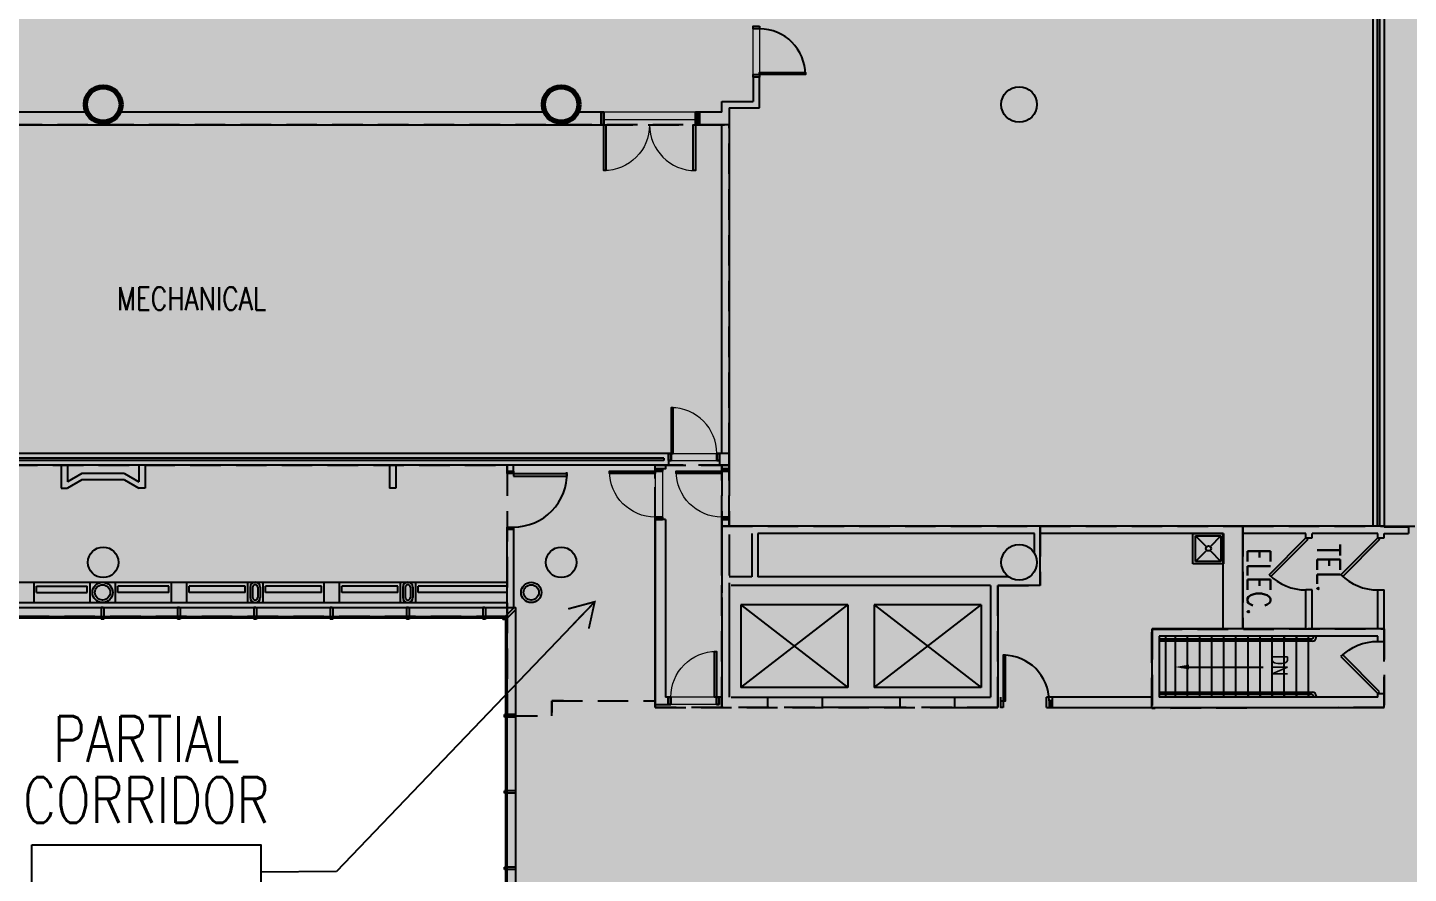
# Model space of a CAD drawing. Header units: inches. Extents: x 0 to 3025, y -21 to 2608.
# Drawn here: x 1076 to 2162, y 1240 to 1905 of the extents above; entities that cross this region are included whole.
import ezdxf
from ezdxf.enums import TextEntityAlignment as Align

# ---------------------------------------------------------------- set-up
doc = ezdxf.new("R2010")
doc.units = ezdxf.units.IN
doc.header["$LTSCALE"] = 96
doc.header["$MEASUREMENT"] = 0
doc.linetypes.add('HIDDEN', pattern=[0.375, 0.25, -0.125])
doc.layers.get('0').update_dxf_attribs({"linetype": 'CONTINUOUS'})
for name, color, linetype in [('1 BOMA GROSS', 3, 'HIDDEN'), ('2 VERTICAL PENETRATION', 6, 'HIDDEN'), ('2 VERTICAL PENETRATION area', 253, 'HIDDEN'), ('3 SUITE TENANT', 4, 'HIDDEN'), ('3 SUITE TENANT area', 151, 'HIDDEN'), ('3 SUITE TENANT DARK area', 150, 'HIDDEN'), ('4 COMMON', 2, 'HIDDEN'), ('4 COMMON area', 51, 'HIDDEN'), ('5 MECH', 30, 'HIDDEN'), ('5 MECHANICAL', 1, 'HIDDEN'), ('A-Anno-Note', 92, 'CONTINUOUS'), ('A-AREA-IDEN', 81, 'CONTINUOUS'), ('A-Area-Spce-Iden', 110, 'CONTINUOUS'), ('A-Area-Spce-Sqft', 81, 'CONTINUOUS'), ('A-door', 111, 'CONTINUOUS'), ('A-flor-evtr', 141, 'CONTINUOUS'), ('A-flor-pfix', 254, 'CONTINUOUS'), ('A-flor-strs', 71, 'CONTINUOUS'), ('A-glaz', 111, 'CONTINUOUS'), ('A-GLAZ-SILL', 44, 'CONTINUOUS'), ('A-wall', 130, 'CONTINUOUS'), ('A-WALL-EXST', 11, 'CONTINUOUS'), ('S-Cols', 122, 'CONTINUOUS')]:
    doc.layers.add(name, color=color, linetype=linetype)
for name, color, linetype, lineweight in [('A-COLS-EXST', 96, 'CONTINUOUS', 70), ('A-WALL-FULL', 6, 'CONTINUOUS', 70), ('A-WALL-HEAD', 1, 'CONTINUOUS', 0), ('A-WALL-HEAD-EXST', 96, 'CONTINUOUS', 0), ('a-xp-09 - A-WALL-EXST', 96, 'CONTINUOUS', 30)]:
    doc.layers.add(name, color=color, linetype=linetype, lineweight=lineweight)
doc.styles.add('ARCHITEC', font='ASG')
doc.styles.get("Standard").update_dxf_attribs({"font": 'romans.shx', "width": 0.8})
doc.dimstyles.new('Arch96', dxfattribs={"dimscale": 96, "dimtxt": 0.09375, "dimasz": 0.0625, "dimexe": 0.046875, "dimexo": 0.0625, "dimgap": 0.03125, "dimtad": 1, "dimtoh": 1, "dimdec": 4, "dimzin": 3, "dimdsep": 46, "dimlunit": 4, "dimtxsty": 'Standard', "dimblk": 'aro14', "dimblk1": 'ARCHTICK', "dimblk2": 'ARCHTICK', "dimsah": 1, "dimcen": 0.1875, "dimdle": 0.046875, "dimclrd": 256, "dimclre": 256, "dimclrt": 256, "dimaunit": 1, "dimadec": 3, "dimazin": 2, "dimtfac": 1, "dimtdec": 4, "dimtmove": 2, "dimatfit": 3, "dimldrblk": 'aro14', "dimfxl": 1, "dimfrac": 2, "dimlwd": -3, "dimlwe": -3, "dimarcsym": 0})

# ---------------------------------------------------------------- blocks, each defined once
blk = doc.blocks.new('ARROW')
blk.add_lwpolyline([(0, 0, 0, 2, 0), (6, 0, 2, 2, 0)], format="xyseb")
blk = doc.blocks.new('ADO101')
for p, q in [((0.466, -0.034), (-0.241, 0.672)), ((-0.207, 0.707), (0.5, 0)), ((0.5, 0), (0.466, -0.034))]:
    blk.add_line(p, q)
blk.add_arc((0.5, 0), 1, 135, 180)
at = {"style": 'ARCHITEC', "flags": 1}
blk.add_attdef('SILLHT', text='', height=0.1, dxfattribs=at).set_placement((0, 0), align=Align.MIDDLE)
blk = doc.blocks.new('*U65')
at = {"layer": 'A-door', "color": 40, "linetype": 'Continuous', "lineweight": -3}
for points in [[(2, 5), (3.75, 5), (3.75, 41), (2, 41)], [(2, 0), (0, 0), (0, 5), (2, 5)], [(38, 0), (40, 0), (40, 5), (38, 5)]]:
    blk.add_lwpolyline(points, close=True, dxfattribs=at)
at = {"layer": 'A-door', "color": 48, "linetype": 'Continuous', "lineweight": -3}
blk.add_arc((2, 5), 36, 0, 90, dxfattribs=at)
blk = doc.blocks.new('DR1_3')
at = {"layer": 'A-door', "lineweight": 30, "flags": 128}
for points in [[(2, 5.625), (0, 5.625), (0, 0), (2, 0)], [(40, 5.625), (38, 5.625), (38, 0), (40, 0)]]:
    blk.add_lwpolyline(points, close=True, dxfattribs=at)
at = {"layer": 'A-door', "flags": 128}
blk.add_lwpolyline([(2, 0), (3.75, 0), (3.75, -36), (2, -36)], close=True, dxfattribs=at)
at = {"layer": 'A-door', "lineweight": 0, "extrusion": (0, 0, -1)}
blk.add_arc((-2, 0), 36, 180, 270, dxfattribs=at)
at = {"layer": 'A-WALL-HEAD'}
for p, q in [((2, 5.625), (38, 5.625)), ((2, 0), (38, 0))]:
    blk.add_line(p, q, dxfattribs=at)
blk = doc.blocks.new('DR1_5')
at = {"layer": 'A-door', "lineweight": 30, "flags": 128}
for points in [[(2, 5.625), (0, 5.625), (0, 0), (2, 0)], [(40, 5.625), (38, 5.625), (38, 0), (40, 0)]]:
    blk.add_lwpolyline(points, close=True, dxfattribs=at)
at = {"layer": 'A-door', "flags": 128}
blk.add_lwpolyline([(2, 0), (3.75, 0), (3.75, -36), (2, -36)], close=True, dxfattribs=at)
at = {"layer": 'A-door', "lineweight": 0, "extrusion": (0, 0, -1)}
blk.add_arc((-2, 0), 36, 180, 270, dxfattribs=at)
at = {"layer": 'A-WALL-HEAD'}
for p, q in [((2, 5.625), (38, 5.625)), ((2, 0), (38, 0))]:
    blk.add_line(p, q, dxfattribs=at)
blk = doc.blocks.new('DR1_11')
at = {"layer": 'A-door', "lineweight": 30, "extrusion": (0, 0, -1), "flags": 128}
for points in [[(-2, 5.625), (0, 5.625), (0, 0), (-2, 0)], [(-40, 5.625), (-38, 5.625), (-38, 0), (-40, 0)]]:
    blk.add_lwpolyline(points, close=True, dxfattribs=at)
at = {"layer": 'A-door', "extrusion": (0, 0, -1)}
blk.add_lwpolyline([(-2, 0), (-3.75, 0), (-3.75, -36), (-2, -36)], close=True, dxfattribs=at)
at = {"layer": 'A-door', "lineweight": 0, "extrusion": (0, 0, -1)}
blk.add_arc((-2, 0), 36, 180, 270, dxfattribs=at)
at = {"layer": 'A-WALL-HEAD'}
for p, q in [((2, 5.625), (38, 5.625)), ((2, 0), (38, 0))]:
    blk.add_line(p, q, dxfattribs=at)
blk = doc.blocks.new('DR1_14')
at = {"layer": 'A-door', "lineweight": 30, "flags": 128}
for points in [[(2, 5.625), (0, 5.625), (0, 0), (2, 0)], [(40, 5.625), (38, 5.625), (38, 0), (40, 0)]]:
    blk.add_lwpolyline(points, close=True, dxfattribs=at)
at = {"layer": 'A-door', "flags": 128}
blk.add_lwpolyline([(2, 0), (3.75, 0), (3.75, -36), (2, -36)], close=True, dxfattribs=at)
at = {"layer": 'A-door', "lineweight": 0, "extrusion": (0, 0, -1)}
blk.add_arc((-2, 0), 36, 180, 270, dxfattribs=at)
at = {"layer": 'A-WALL-HEAD'}
for p, q in [((2, 5.625), (38, 5.625)), ((2, 0), (38, 0))]:
    blk.add_line(p, q, dxfattribs=at)
blk = doc.blocks.new('*U120')
at = {"layer": 'A-door', "extrusion": (0, 0, -1), "flags": 128}
blk.add_lwpolyline([(-16.3, 18), (-16.3, -18), (-18, -18), (-18, 18)], close=True, dxfattribs=at)
at = {"layer": 'A-door', "lineweight": 0}
blk.add_arc((18, 18), 36, 180, 270, dxfattribs=at)
blk = doc.blocks.new('*U121')
at = {"layer": 'A-door', "extrusion": (0, 0, -1), "flags": 128}
blk.add_lwpolyline([(18, 18), (18, -18), (16.2, -18), (16.2, 18)], close=True, dxfattribs=at)
at = {"layer": 'A-door', "lineweight": 0, "extrusion": (0, 0, -1)}
blk.add_arc((18, 18), 36, 180, 270, dxfattribs=at)
blk = doc.blocks.new('FLOR-ROOM-TAG')
at = {"layer": 'A-Area-Spce-Iden'}
blk.add_lwpolyline([(-0.2344, -0.0918), (0.2344, -0.0918), (0.2344, -0.2168), (-0.2344, -0.2168)], close=True, dxfattribs=at)
at = {"width": 0.8}
for tag, p in [('AARMLBL1', (0, 0.125)), ('AARMLBL2', (0, 0))]:
    blk.add_attdef(tag, text='', height=0.0938, dxfattribs=at).set_placement(p, align=Align.MIDDLE_CENTER)
at = {"layer": 'A-Area-Spce-Iden', "width": 0.8}
blk.add_attdef('AARMNUM', text='', height=0.0938, dxfattribs=at).set_placement((0, -0.1543), align=Align.MIDDLE_CENTER)
at = {"layer": 'A-Area-Spce-Sqft', "width": 0.8}
blk.add_attdef('AARMAREA', text='', height=0.0938, dxfattribs=at).set_placement((0, -0.3086), align=Align.MIDDLE_CENTER)
blk = doc.blocks.new('_ArchTick')
at = {"linetype": 'ByBlock', "const_width": 0.15}
blk.add_lwpolyline([(-0.5, -0.5), (0.5, 0.5)], dxfattribs=at)
blk = doc.blocks.new('aro14')
blk.add_line((0, 0), (-1.021, 0))
at = {"const_width": 0.0625}
blk.add_lwpolyline([(-0.77, 0.468), (0, 0), (-0.77, -0.468)], dxfattribs=at)

msp = doc.modelspace()

# ---------------------------------------------------------------- hatches: boundary and pattern name
at = {"layer": '2 VERTICAL PENETRATION area', "transparency": 33554495}
h = msp.add_hatch(color=256, dxfattribs=at)
h.dxf.hatch_style = 1
h.paths.add_polyline_path([(917, 2205.3), (1079.5, 2205.3), (1079.5, 2046.8), (916.4, 2046.8), (916.4, 2148.8), (917, 2148.8)])
h.paths.add_polyline_path([(1620.6, 1122.3), (1620.6, 1238.8), (2142.5, 1238.8), (2142.5, 1122), (1815.5, 1122), (1815.5, 1135.8), (1620.6, 1135.8)])
h.paths.add_polyline_path([(2142.5, 1370.8), (1959.8, 1369.9), (1959.8, 1432.3), (2142.4, 1432.5), (2142.4, 1370.8)])
h.paths.add_polyline_path([(2034.3, 696), (2141.5, 696), (2141.5, 402), (2034.3, 402)])
h.paths.add_polyline_path([(2295.1, 767.4), (2201.5, 767.4), (2201.5, 618.3), (2295.1, 618.3)])
h = msp.add_hatch(color=256, dxfattribs=at)
h.dxf.hatch_style = 1
h.paths.add_polyline_path([(1621.9, 1474.4), (1621.9, 1513.3), (1872, 1513.3), (1872, 1466.6), (1838.8, 1466.6), (1838.8, 1370.8), (1621.9, 1370.8)])
at = {"layer": '3 SUITE TENANT area', "transparency": 33554523}
h = msp.add_hatch(color=256, dxfattribs=at)
h.dxf.hatch_style = 1
h.paths.add_polyline_path([(2142.5, 2205.3), (2142.5, 1513.3), (2213.3, 1513.3), (2215.8, 1513.3), (2215.8, 2022.3), (2215.8, 2024.3), (2617, 2024.3), (2617, 2606.2), (776, 2606.2), (776, 2428.2), (843, 2428.3), (843, 2213.8), (917, 2213.8), (917, 2254.8), (983, 2254.8), (983, 2205.3)])
at = {"layer": '3 SUITE TENANT DARK area'}
h = msp.add_hatch(color=256, dxfattribs=at)
h.dxf.hatch_style = 1
h.paths.add_polyline_path([(1453, 1442.2), (373, 1442.2), (373, 2606.2), (776, 2599.2), (776, 2428.2), (843, 2428.3), (842.7, 2369.3), (843, 2213.8), (838, 2213.8), (838, 2148.8), (830, 2148.8), (830, 2142.8), (773, 2142.8), (773, 1828.8), (771.9, 1828.8), (771.9, 1561.1), (1453.1, 1561.1), (1453.1, 1442.2)])
at = {"layer": '4 COMMON area', "transparency": 33554495}
h = msp.add_hatch(color=256, dxfattribs=at)
h.dxf.hatch_style = 1
h.paths.add_polyline_path([(1453, 1364.2), (1488.3, 1364.2), (1488.3, 1375.8), (1569.5, 1375.8), (1569.5, 1561.1), (1453.1, 1561.1), (1453.1, 1364)])
h.paths.add_polyline_path([(2031.5, 1432.5), (2031.5, 1513.3), (2228.7, 1513.3), (2228.7, 1484.8), (2217.1, 1484.8), (2217.1, 1233.8), (2142.5, 1233.8), (2142.5, 1238.8), (1620.6, 1238.8), (1620.6, 1122.3), (1453, 1123.2), (1453, 1364.2), (1488.3, 1364.2), (1488.3, 1375.8), (1569.5, 1375.8), (1569.5, 1370.8), (1838.8, 1370.8), (1838.8, 1466.6), (1872, 1466.6), (1872, 1513.3), (2031.5, 1513.3), (2031.5, 1432.5), (1960, 1432.3), (1960, 1370.8), (2142.4, 1370.8), (2142.4, 1432.5)])
h.paths.add_polyline_path([(2201.5, 508.8), (2141.5, 508.8), (2141.5, 696), (2136.5, 696), (2136.5, 877.6), (2100.5, 877.6), (1815.5, 877.6), (1815.5, 1122), (2142.5, 1122), (2142.5, 1233.8), (2216.7, 1233.8), (2216.7, 767.4), (2201.5, 767.4), (2201.5, 616.3), (2201.5, 601)])
at = {"layer": '5 MECH', "ltscale": 5, "transparency": 33554495}
h = msp.add_hatch(color=256, dxfattribs=at)
h.dxf.hatch_style = 1
h.paths.add_polyline_path([(1627.5, 1828.8), (773, 1828.8), (773, 2102.8), (830, 2102.8), (916.4, 2102.8), (916.4, 2046.8), (1079.5, 2046.8), (916.4, 2046.8), (1079.5, 2046.8), (1079.5, 2205.7), (2138.9, 2205.7), (2142.5, 2205.7), (2142.5, 1513.3), (1627.5, 1513.3), (1627.5, 1570.4), (1627.5, 1610.2)])
h = msp.add_hatch(color=256, dxfattribs=at)
h.dxf.hatch_style = 1
h.paths.add_polyline_path([(1569.5, 1561.1), (1621.9, 1561.1), (1621.9, 1370.8), (1569.5, 1370.8)])
h.paths.add_polyline_path([(1621.9, 1561.1), (1627.5, 1561.1), (1627.5, 1513.3), (1621.9, 1513.3)])
h.paths.add_polyline_path([(771.9, 1828.8), (1627.5, 1828.8), (1627.5, 1561.1), (771.9, 1561.1)])

# ---------------------------------------------------------------- linework, layer by layer
for p, q in [((1453.1, 1554.6), (1453.1, 1556.6)), ((1453.1, 1556.6), (1458.1, 1556.6)), ((1458.1, 1554.6), (1453.1, 1554.6)), ((1458.1, 1556.6), (1458.1, 1554.6)), ((1453.1, 1510.6), (1453.1, 1512.6)), ((1453.1, 1512.6), (1458.1, 1512.6)), ((1458.1, 1510.6), (1453.1, 1510.6)), ((1458.1, 1512.6), (1458.1, 1510.6))]:
    msp.add_line(p, q)
at = {"layer": '1 BOMA GROSS'}
msp.add_lwpolyline([(377.5, 2606.2), (2617, 2606.2), (2617, -19.1), (1813, -19.1), (1813, -19.1), (1734.5, -19.1), (1554.5, -19.1), (1453, -19.1), (1453, 1442.3), (373, 1442.2), (373, 2551.1), (373, 2606.2), (2617, 2606.2)], close=True, dxfattribs=at)
at = {"layer": '2 VERTICAL PENETRATION'}
for points in [[(1621.9, 1474.4), (1621.9, 1513.3), (1621.9, 1513.3), (1872, 1513.3), (1872, 1466.6), (1838.8, 1466.6), (1838.8, 1370.8), (1621.9, 1370.8)], [(2142.5, 1370.8), (1959.8, 1369.9), (1959.8, 1432.3), (2142.4, 1432.5), (2142.4, 1370.8)]]:
    msp.add_lwpolyline(points, close=True, dxfattribs=at)
at = {"layer": '3 SUITE TENANT'}
msp.add_lwpolyline([(771.9, 1561.1), (1453.1, 1561.1), (1453.1, 1442.2), (1453, 1442.2), (373, 1442.2)], dxfattribs=at)
at = {"layer": '3 SUITE TENANT area'}
msp.add_lwpolyline([(2142.5, 2205.3), (2142.5, 2205.3), (2142.5, 2205.3), (2142.5, 2205.3), (2142.5, 2205.3), (2142.5, 1513.3), (2142.5, 1513.3), (2142.5, 1513.3), (2142.5, 1513.3), (2213.3, 1513.3), (2215.8, 1513.3), (2215.8, 2022.3), (2215.8, 2024.3), (2617, 2024.3), (2617, 2606.2), (776, 2606.2), (776, 2428.2), (843, 2428.3), (843, 2213.8), (917, 2213.8), (917, 2254.8), (983, 2254.8), (983, 2205.3), (2142.5, 2205.3)], close=True, dxfattribs=at)
at = {"layer": '4 COMMON'}
msp.add_lwpolyline([(1453, 1364.2), (1488.3, 1364.2), (1488.3, 1375.8), (1569.5, 1375.8), (1569.5, 1561.1), (1453.1, 1561.1), (1453.1, 1364)], close=True, dxfattribs=at)
msp.add_lwpolyline([(1453, 1123.2), (1453, 1364.2), (1488.3, 1364.2), (1488.3, 1375.8), (1569.5, 1375.8), (1569.5, 1370.8), (1838.8, 1370.8), (1838.8, 1466.6), (1872, 1466.6), (1872, 1513.3), (2031.5, 1513.3), (2031.5, 1432.5), (1960, 1432.3), (1960, 1370.8), (2142.4, 1370.8), (2142.4, 1432.5), (2031.5, 1432.5), (2031.5, 1432.5), (2031.5, 1513.3), (2228.7, 1513.3), (2228.7, 1484.8), (2217.1, 1484.8), (2217.1, 1233.8)], dxfattribs=at)
at = {"layer": '5 MECHANICAL'}
for points in [[(1627.5, 1828.8), (773, 1828.8), (773, 2102.8), (830, 2102.8), (830, 2102.8), (916.4, 2102.8), (916.4, 2046.8), (1079.5, 2046.8), (916.4, 2046.8), (1079.5, 2046.8), (1079.5, 2205.7), (2138.9, 2205.7), (2142.5, 2205.7), (2142.5, 1513.3), (1627.5, 1513.3), (1627.5, 1570.4), (1627.5, 1610.2)], [(771.9, 1828.8), (1627.5, 1828.8), (1627.5, 1561.1), (771.9, 1561.1)], [(1569.5, 1561.1), (1621.9, 1561.1), (1621.9, 1370.8), (1569.5, 1370.8)], [(1621.9, 1561.1), (1627.5, 1561.1), (1627.5, 1513.3), (1621.9, 1513.3)]]:
    msp.add_lwpolyline(points, close=True, dxfattribs=at)
at = {"layer": 'A-COLS-EXST'}
for centre in [(1135.5, 1844.8), (1495.5, 1844.8)]:
    msp.add_circle(centre, 14, dxfattribs=at)
at = {"layer": 'A-door'}
for p, q in [((1458.1, 1554.6), (1500.1, 1554.6)), ((1458.1, 1552.5), (1500.1, 1552.5)), ((1500.1, 1554.6), (1500.1, 1552.5))]:
    msp.add_line(p, q, dxfattribs=at)
at = {"layer": 'A-door', "flags": 128}
for points in [[(1651.5, 1906.3), (1651.5, 1904.3), (1646.5, 1904.3), (1646.5, 1906.3)], [(1651.5, 1868.3), (1651.5, 1866.3), (1646.5, 1866.3), (1646.5, 1868.3)], [(1651.5, 1868.3), (1651.5, 1870), (1687.5, 1870), (1687.5, 1868.3)]]:
    msp.add_lwpolyline(points, close=True, dxfattribs=at)
at = {"layer": 'A-door'}
msp.add_arc((1651.5, 1868.3), 36, 359.9999, 89.9999, dxfattribs=at)
msp.add_ellipse((1458.1, 1554.6), major_axis=(-29.7, -29.7), ratio=1, start_param=0.785398, end_param=2.385987, dxfattribs=at)
at = {"layer": 'A-flor-evtr'}
for p, q in [((1720.8, 1451.5), (1636.8, 1451.5)), ((1636.8, 1451.5), (1720.8, 1386.5)), ((1636.8, 1386.5), (1720.8, 1451.5)), ((1636.8, 1451.5), (1636.8, 1386.5)), ((1720.8, 1451.5), (1720.8, 1386.5)), ((1741.6, 1451.5), (1741.6, 1386.5)), ((1741.6, 1451.5), (1825.6, 1386.5)), ((1741.6, 1386.5), (1825.6, 1451.5)), ((1825.6, 1451.5), (1741.6, 1451.5)), ((1825.6, 1451.5), (1825.6, 1386.5)), ((1720.8, 1386.5), (1636.8, 1386.5)), ((1825.6, 1386.5), (1741.6, 1386.5))]:
    msp.add_line(p, q, dxfattribs=at)
at = {"layer": 'A-flor-pfix'}
for p, q in [((1992.2, 1507.6), (2016.2, 1507.6)), ((1992.2, 1483.6), (1992.2, 1507.6)), ((1994.2, 1505.6), (2014.2, 1505.6)), ((1994.2, 1485.6), (1994.2, 1505.6)), ((1994.2, 1505.6), (2002.8, 1497)), ((2014.2, 1505.6), (2005.6, 1497)), ((2014.2, 1505.6), (2014.2, 1485.6)), ((2016.2, 1507.6), (2016.2, 1483.6)), ((2002.8, 1494.2), (1994.2, 1485.6)), ((2005.6, 1494.2), (2014.2, 1485.6)), ((2016.2, 1483.6), (1992.2, 1483.6)), ((2014.2, 1485.6), (1994.2, 1485.6))]:
    msp.add_line(p, q, dxfattribs=at)
msp.add_circle((2004.4, 1495.8), 2, dxfattribs=at)
at = {"layer": 'A-flor-strs'}
for p, q in [((1965.6, 1426.8), (1965.6, 1378.8)), ((1965.6, 1424.8), (2086, 1424.8)), ((2086, 1422.8), (1965.6, 1422.8)), ((1970.9, 1424.8), (1970.9, 1426.8)), ((1970.9, 1382.8), (1970.9, 1422.8)), ((1978.5, 1424.8), (1978.5, 1426.8)), ((1978.5, 1382.8), (1978.5, 1422.8)), ((1988, 1424.8), (1988, 1426.8)), ((1988, 1382.8), (1988, 1422.8)), ((1997.5, 1424.8), (1997.5, 1426.8)), ((1997.5, 1382.8), (1997.5, 1422.8)), ((2007, 1424.8), (2007, 1426.8)), ((2007, 1382.8), (2007, 1422.8)), ((2016.5, 1424.8), (2016.5, 1426.8)), ((2016.5, 1382.8), (2016.5, 1422.8)), ((2026, 1424.8), (2026, 1426.8)), ((2026, 1382.8), (2026, 1422.8)), ((2035.5, 1424.8), (2035.5, 1426.8)), ((2035.5, 1382.8), (2035.5, 1422.8)), ((2045, 1424.8), (2045, 1426.8)), ((2045, 1382.8), (2045, 1422.8)), ((2054.5, 1424.8), (2054.5, 1426.8)), ((2054.5, 1382.8), (2054.5, 1422.8)), ((2064, 1426.8), (2064, 1424.8)), ((2064, 1424.8), (2064, 1426.8)), ((2064, 1382.8), (2064, 1422.8)), ((2073.5, 1426.8), (2073.5, 1424.8)), ((2073.5, 1424.8), (2073.5, 1426.8)), ((2073.5, 1382.8), (2073.5, 1422.8)), ((2083, 1424.8), (2083, 1426.8)), ((2083, 1382.8), (2083, 1422.8)), ((2087, 1425.8), (2087, 1426.8)), ((2089, 1425.8), (2089, 1426.8)), ((2047.4, 1402.1), (1982.9, 1402.1)), ((1965.6, 1382.8), (2086, 1382.8)), ((2086, 1380.8), (1965.6, 1380.8)), ((1970.9, 1378.8), (1970.9, 1380.8)), ((1978.5, 1378.8), (1978.5, 1380.8)), ((1988, 1378.8), (1988, 1380.8)), ((1997.5, 1378.8), (1997.5, 1380.8)), ((2007, 1378.8), (2007, 1380.8)), ((2016.5, 1378.8), (2016.5, 1380.8)), ((2026, 1378.8), (2026, 1380.8)), ((2035.5, 1378.8), (2035.5, 1380.8)), ((2035.5, 1380.8), (2035.5, 1378.8)), ((2045, 1378.8), (2045, 1380.8)), ((2045, 1380.8), (2045, 1378.8)), ((2054.5, 1378.8), (2054.5, 1380.8)), ((2054.5, 1380.8), (2054.5, 1378.8)), ((2064, 1378.8), (2064, 1380.8)), ((2064, 1380.8), (2064, 1378.8)), ((2073.5, 1378.8), (2073.5, 1380.8)), ((2073.5, 1380.8), (2073.5, 1378.8)), ((2083, 1378.8), (2083, 1380.8)), ((2083, 1380.8), (2083, 1378.8)), ((2087, 1379.8), (2087, 1378.8)), ((2089, 1379.8), (2089, 1378.8))]:
    msp.add_line(p, q, dxfattribs=at)
for centre, radius, start, end in [((2086, 1425.8), 3, 270, 0), ((2086, 1425.8), 1, 270, 0), ((2086, 1379.8), 3, 0, 90), ((2086, 1379.8), 1, 0, 90)]:
    msp.add_arc(centre, radius, start, end, dxfattribs=at)
at = {"layer": 'A-glaz'}
for p, q in [((380, 1449.2), (1460, 1449.2)), ((1135.4, 1449.2), (1134, 1449.2)), ((1134, 1449.2), (1134, 1442.2)), ((1136, 1449.2), (1136, 1442.2)), ((1195.4, 1449.2), (1194, 1449.2)), ((1194, 1449.2), (1194, 1442.2)), ((1196, 1449.2), (1196, 1442.2)), ((1255.4, 1449.2), (1254, 1449.2)), ((1254, 1449.2), (1254, 1442.2)), ((1256, 1449.2), (1256, 1442.2)), ((1315.4, 1449.2), (1314, 1449.2)), ((1314, 1449.2), (1314, 1442.2)), ((1316, 1449.2), (1316, 1442.2)), ((1375.4, 1449.2), (1374, 1449.2)), ((1374, 1449.2), (1374, 1442.2)), ((1376, 1449.2), (1376, 1442.2)), ((1434, 1449.2), (1434, 1442.2)), ((1435.4, 1449.2), (1434, 1449.2)), ((1436, 1449.2), (1436, 1442.2)), ((1451.6, 1442.2), (1458.6, 1449.2)), ((1453, 1440.8), (1460, 1447.8)), ((1460, 1123.2), (1460, 1449.2)), ((372, 1441.2), (1453, 1441.2)), ((373, 1442.2), (1453, 1442.2)), ((1134, 1441.2), (1134, 1440.2)), ((1136, 1440.2), (1134, 1440.2)), ((1134.8, 1442.2), (1134.8, 1441.2)), ((1135.2, 1442.2), (1135.2, 1441.2)), ((1136, 1441.2), (1136, 1440.2)), ((1194, 1441.2), (1194, 1440.2)), ((1196, 1440.2), (1194, 1440.2)), ((1194.8, 1442.2), (1194.8, 1441.2)), ((1195.2, 1442.2), (1195.2, 1441.2)), ((1196, 1441.2), (1196, 1440.2)), ((1254, 1441.2), (1254, 1440.2)), ((1256, 1440.2), (1254, 1440.2)), ((1254.8, 1442.2), (1254.8, 1441.2)), ((1255.2, 1442.2), (1255.2, 1441.2)), ((1256, 1441.2), (1256, 1440.2)), ((1314, 1441.2), (1314, 1440.2)), ((1316, 1440.2), (1314, 1440.2)), ((1314.8, 1442.2), (1314.8, 1441.2)), ((1315.2, 1442.2), (1315.2, 1441.2)), ((1316, 1441.2), (1316, 1440.2)), ((1374, 1441.2), (1374, 1440.2)), ((1376, 1440.2), (1374, 1440.2)), ((1374.8, 1442.2), (1374.8, 1441.2)), ((1375.2, 1442.2), (1375.2, 1441.2)), ((1376, 1441.2), (1376, 1440.2)), ((1434, 1441.2), (1434, 1440.2)), ((1436, 1440.2), (1434, 1440.2)), ((1434.8, 1442.2), (1434.8, 1441.2)), ((1435.2, 1442.2), (1435.2, 1441.2)), ((1436, 1441.2), (1436, 1440.2)), ((1449.6, 1441.2), (1452, 1441.2)), ((1449.6, 1441.2), (1449.6, 1440)), ((1452, 1440), (1449.6, 1440)), ((1452, 1441.2), (1452, 1440)), ((1452, 1123.2), (1452, 1441.2)), ((1453, 1123.2), (1453, 1442.2)), ((1452, 1365.2), (1451, 1365.2)), ((1451, 1363.2), (1451, 1365.2)), ((1452, 1363.2), (1451, 1363.2)), ((1453, 1364.5), (1452, 1364.5)), ((1453, 1364), (1452, 1364)), ((1460, 1365.2), (1453, 1365.2)), ((1460, 1363.2), (1453, 1363.2)), ((1460, 1358.2), (1460, 1359.7)), ((1452, 1305.2), (1451, 1305.2)), ((1451, 1303.2), (1451, 1305.2)), ((1452, 1303.2), (1451, 1303.2)), ((1453, 1304.5), (1452, 1304.5)), ((1453, 1304), (1452, 1304)), ((1460, 1305.2), (1453, 1305.2)), ((1460, 1303.2), (1453, 1303.2)), ((1460, 1298.2), (1460, 1299.7)), ((1452, 1245.2), (1451, 1245.2)), ((1451, 1243.2), (1451, 1245.2)), ((1452, 1243.2), (1451, 1243.2)), ((1453, 1244.5), (1452, 1244.5)), ((1453, 1244), (1452, 1244)), ((1460, 1245.2), (1453, 1245.2)), ((1460, 1243.2), (1453, 1243.2))]:
    msp.add_line(p, q, dxfattribs=at)
at = {"layer": 'A-glaz', "lineweight": 30, "flags": 128}
for points in [[(1527, 1838.8), (1527, 1828.8), (1529, 1828.8), (1529, 1838.8)], [(1601, 1838.8), (1601, 1828.8), (1603, 1828.8), (1603, 1838.8)]]:
    msp.add_lwpolyline(points, close=True, dxfattribs=at)
at = {"layer": 'A-GLAZ-SILL'}
for p, q in [((1081, 1469.2), (1081, 1453.2)), ((1081, 1469.2), (1125, 1469.2)), ((1083, 1466.2), (1123, 1466.2)), ((1083, 1461.2), (1083, 1466.2)), ((1123, 1461.2), (1123, 1466.2)), ((1125, 1469.2), (1125, 1453.2)), ((1145, 1469.2), (1145, 1453.2)), ((1145, 1469.2), (1189, 1469.2)), ((1187, 1466.2), (1147, 1466.2)), ((1147, 1461.2), (1147, 1466.2)), ((1187, 1461.2), (1187, 1466.2)), ((1189, 1469.2), (1189, 1453.2)), ((1201, 1469.2), (1201, 1453.2)), ((1201, 1469.2), (1249, 1469.2)), ((1247, 1466.2), (1203, 1466.2)), ((1203, 1461.2), (1203, 1466.2)), ((1247, 1461.2), (1247, 1466.2)), ((1249, 1469.2), (1249, 1453.2)), ((1261, 1469.2), (1261, 1453.2)), ((1261, 1469.2), (1309, 1469.2)), ((1307, 1466.2), (1263, 1466.2)), ((1263, 1461.2), (1263, 1466.2)), ((1307, 1461.2), (1307, 1466.2)), ((1309, 1469.2), (1309, 1453.2)), ((1321, 1469.2), (1321, 1453.2)), ((1321, 1469.2), (1369, 1469.2)), ((1323, 1461.2), (1323, 1466.2)), ((1367, 1466.2), (1323, 1466.2)), ((1367, 1461.2), (1367, 1466.2)), ((1369, 1469.2), (1369, 1453.2)), ((1381, 1469.2), (1381, 1453.2)), ((1381, 1469.2), (1453.1, 1469.2)), ((1453.1, 1466.2), (1383, 1466.2)), ((1383, 1461.2), (1383, 1466.2)), ((1083, 1461.2), (1123, 1461.2)), ((1187, 1461.2), (1147, 1461.2)), ((1247, 1461.2), (1203, 1461.2)), ((1307, 1461.2), (1263, 1461.2)), ((1367, 1461.2), (1323, 1461.2)), ((1453.1, 1461.2), (1383, 1461.2)), ((1081, 1453.2), (1125, 1453.2)), ((1145, 1453.2), (1189, 1453.2)), ((1201, 1453.2), (1249, 1453.2)), ((1261, 1453.2), (1309, 1453.2)), ((1321, 1453.2), (1369, 1453.2)), ((1381, 1453.2), (1453.1, 1453.2))]:
    msp.add_line(p, q, dxfattribs=at)
at = {"layer": 'A-wall'}
for p, q in [((2137.1, 2203.9), (2137.1, 1513.3)), ((2138.9, 2205.7), (2138.9, 1513.3)), ((2142.5, 2205.3), (2142.5, 1513.3)), ((2133.5, 2200.3), (2133.5, 1513.3)), ((1651.5, 1866.3), (1646.5, 1866.3)), ((1646.5, 1866.3), (1646.5, 1847.3)), ((1651.5, 1842.3), (1651.5, 1866.3)), ((1621.9, 1847.3), (1646.5, 1847.3)), ((1122.9, 1838.8), (788.2, 1838.8)), ((1482.9, 1838.8), (1148.2, 1838.8)), ((1527, 1838.8), (1508.2, 1838.8)), ((1527, 1838.8), (1527, 1828.8)), ((1621.9, 1838.8), (1603, 1838.8)), ((1627.5, 1842.3), (1651.5, 1842.3)), ((771.9, 1828.8), (1527, 1828.8)), ((1603, 1828.8), (1621.9, 1828.8)), ((1621.9, 1570.4), (1621.9, 1828.8)), ((1569.5, 1570.4), (849.1, 1570.4)), ((1569.5, 1566.8), (852.8, 1566.8)), ((1569.5, 1564.8), (852.8, 1564.8)), ((1579.9, 1570.4), (1569.5, 1570.4)), ((1576.3, 1566.8), (1569.5, 1566.8)), ((1576.3, 1564.8), (1569.5, 1564.8)), ((1576.3, 1566.8), (1576.3, 1564.8)), ((1579.9, 1570.4), (1579.9, 1561.1)), ((1627.5, 1570.4), (1619.9, 1570.4)), ((1619.9, 1570.4), (1619.9, 1561.1)), ((1569.5, 1561.1), (849.1, 1561.1)), ((1102.5, 1561.1), (1102.5, 1543.1)), ((1107.5, 1561.1), (1107.5, 1548.1)), ((1118.8, 1554.6), (1107.5, 1548.1)), ((1152.3, 1554.6), (1118.8, 1554.6)), ((1152.3, 1554.6), (1163.5, 1548.1)), ((1163.5, 1561.1), (1163.5, 1548.1)), ((1168.5, 1561.1), (1168.5, 1543.1)), ((1360.5, 1561.1), (1360.5, 1543.1)), ((1365.5, 1561.1), (1365.5, 1543.1)), ((1453.1, 1554.6), (1453.1, 1561.1)), ((1453.1, 1556.6), (1458.1, 1556.6)), ((1458.1, 1556.6), (1458.1, 1561.1)), ((1458.1, 1554.6), (1458.1, 1552.5)), ((1579.9, 1561.1), (1577.5, 1561.1)), ((1621.9, 1561.1), (1619.9, 1561.1)), ((1102.5, 1543.1), (1107.5, 1543.1)), ((1118.8, 1549.6), (1107.5, 1543.1)), ((1152.3, 1549.6), (1118.8, 1549.6)), ((1152.3, 1549.6), (1163.5, 1543.1)), ((1168.5, 1543.1), (1163.5, 1543.1)), ((1365.5, 1543.1), (1360.5, 1543.1)), ((1458.1, 1510.6), (1453.1, 1510.6)), ((1453.1, 1444.6), (1453.1, 1510.6)), ((1458.1, 1510.6), (1458.1, 1449.2)), ((1577.5, 1518.4), (1569.5, 1518.4)), ((1577.5, 1518.4), (1577.5, 1447.1)), ((2133.5, 1513.3), (1628.1, 1513.3)), ((2138.9, 1513.3), (2137.1, 1513.3)), ((2142.5, 1512.6), (2142.5, 1513.3)), ((2161.5, 1512.6), (2142.5, 1512.6)), ((2161.5, 1512.6), (2161.5, 1507.6)), ((1627.5, 1506.8), (1627.5, 1474.4)), ((1645.4, 1507.6), (1645.4, 1473.3)), ((1867.5, 1507.6), (1650, 1507.6)), ((1650, 1507.6), (1650, 1473.3)), ((1867.5, 1492), (1867.5, 1507.6)), ((1872, 1466.6), (1872, 1507.6)), ((2016, 1507.6), (1872, 1507.6)), ((2016, 1432.5), (2016, 1507.6)), ((2031.5, 1432.5), (2031.5, 1507.6)), ((2081, 1507.6), (2031.5, 1507.6)), ((2081, 1504.1), (2081, 1507.6)), ((2081, 1504.1), (2086, 1504.1)), ((2137.5, 1507.6), (2086, 1507.6)), ((2086, 1504.1), (2086, 1507.6)), ((2137.5, 1504.1), (2137.5, 1507.6)), ((2137.5, 1504.1), (2142.5, 1504.1)), ((2142.5, 1504.1), (2142.5, 1507.6)), ((2142.5, 1507.6), (2161.5, 1507.6)), ((1069, 1469.2), (1081, 1469.2)), ((1125, 1469.2), (1137, 1469.2)), ((1137, 1469.2), (1149, 1469.2)), ((1189, 1469.2), (1201, 1469.2)), ((1249, 1469.2), (1261, 1469.2)), ((1309, 1469.2), (1321, 1469.2)), ((1369, 1469.2), (1381, 1469.2)), ((1577.5, 1470.8), (1577.5, 1450.8)), ((1621.9, 1470.8), (1621.9, 1460.8)), ((1627.5, 1468.8), (1627.5, 1378.8)), ((1645.4, 1473.3), (1627.6, 1473.3)), ((1833.1, 1466.6), (1629.1, 1466.6)), ((1847.5, 1473.3), (1650, 1473.3)), ((1833.1, 1466.6), (1833.1, 1378.8)), ((1872, 1466.6), (1838.8, 1466.6)), ((1838.8, 1466.6), (1838.8, 1427.8)), ((1621.9, 1457.1), (1621.9, 1378.8)), ((2086, 1463.1), (2081, 1463.1)), ((2081, 1432.5), (2081, 1463.1)), ((2086, 1432.5), (2086, 1463.1)), ((2137.5, 1463.1), (2142.5, 1463.1)), ((2137.5, 1432.5), (2137.5, 1463.1)), ((2142.5, 1422.7), (2142.5, 1463.1)), ((1069, 1453.2), (1081, 1453.2)), ((1125, 1453.2), (1137, 1453.2)), ((1137, 1453.2), (1149, 1453.2)), ((1189, 1453.2), (1201, 1453.2)), ((1249, 1453.2), (1261, 1453.2)), ((1309, 1453.2), (1321, 1453.2)), ((1369, 1453.2), (1381, 1453.2)), ((1577.5, 1447.1), (1577.5, 1378.8)), ((1838.8, 1427.8), (1838.8, 1370.8)), ((2016, 1432.5), (1960, 1432.5)), ((1960, 1378.8), (1960, 1432.5)), ((2137.5, 1426.8), (1965.6, 1426.8)), ((2081, 1432.5), (2031.5, 1432.5)), ((2137.5, 1432.5), (2086, 1432.5)), ((2137.5, 1422.7), (2137.5, 1426.8)), ((2137.5, 1422.7), (2142.5, 1422.7)), ((1621.9, 1378.8), (1619.7, 1378.8)), ((1619.7, 1378.8), (1619.7, 1373.1)), ((1629.1, 1378.8), (1833.1, 1378.8)), ((1657.8, 1378.8), (1657.8, 1370.8)), ((1700.8, 1378.8), (1700.8, 1370.8)), ((1761.8, 1378.8), (1761.8, 1370.8)), ((1804.8, 1378.8), (1804.8, 1370.8)), ((1884, 1378.8), (1877.1, 1378.8)), ((1877.1, 1370.8), (1877.1, 1378.8)), ((1881.4, 1378.8), (1881.4, 1370.8)), ((1960, 1378.8), (1883.8, 1378.8)), ((2137.5, 1378.8), (1965.6, 1378.8)), ((2137.5, 1378.8), (2137.5, 1381.7)), ((2137.5, 1381.7), (2142.5, 1381.7)), ((2142.5, 1370.8), (2142.5, 1381.7)), ((1488.3, 1375.8), (1488.3, 1366.7)), ((1497.3, 1375.8), (1488.3, 1375.8)), ((1761.8, 1370.8), (1700.8, 1370.8)), ((1804.8, 1370.8), (1838.8, 1370.8)), ((1877.1, 1370.8), (2142.5, 1370.8))]:
    msp.add_line(p, q, dxfattribs=at)
at = {"layer": 'A-wall', "flags": 128}
for points in [[(1621.9, 1838.8), (1621.9, 1847.3)], [(1627.5, 1842.3), (1627.5, 1558.4), (1621.9, 1558.4), (1621.9, 1561.1)], [(1577.5, 1561.1), (1577.5, 1558.4), (1569.5, 1558.4), (1569.5, 1561.1)], [(1569.5, 1373.1), (1579.7, 1373.1), (1579.7, 1378.8), (1577.5, 1378.8)]]:
    msp.add_lwpolyline(points, dxfattribs=at)
at = {"layer": 'A-wall'}
for points in [[(1960, 1378.8), (1960, 1432.5)], [(1965.6, 1426.8), (1965.6, 1378.8)]]:
    msp.add_lwpolyline(points, dxfattribs=at)
at = {"layer": 'A-WALL-EXST'}
msp.add_line((1841.1, 1370.8), (1841.1, 1378.8), dxfattribs=at)
at = {"layer": 'A-WALL-FULL'}
msp.add_line((1603, 1838.8), (1603, 1828.8), dxfattribs=at)
at = {"layer": 'A-WALL-HEAD'}
for p, q in [((1646.5, 1868.3), (1646.5, 1904.3)), ((1651.5, 1904.3), (1651.5, 1868.3)), ((1601, 1838.8), (1529, 1838.8)), ((1601, 1832.8), (1529, 1832.8))]:
    msp.add_line(p, q, dxfattribs=at)
at = {"layer": 'a-xp-09 - A-WALL-EXST'}
for p, q in [((1569.5, 1518.4), (1569.5, 1373.1)), ((1621.9, 1518.4), (1621.9, 1474.4)), ((1627.5, 1518.4), (1621.9, 1518.4)), ((1627.5, 1518.4), (1627.5, 1512.4)), ((1579.7, 1378.8), (1579.7, 1373.1))]:
    msp.add_line(p, q, dxfattribs=at)
at = {"layer": 'S-Cols'}
for p, q in [((1251, 1465.2), (1251, 1457.2)), ((1253, 1465.2), (1253, 1457.2)), ((1257, 1465.2), (1257, 1457.2)), ((1259, 1465.2), (1259, 1457.2)), ((1371, 1465.2), (1371, 1457.2)), ((1373, 1465.2), (1373, 1457.2)), ((1377, 1465.2), (1377, 1457.2)), ((1379, 1465.2), (1379, 1457.2))]:
    msp.add_line(p, q, dxfattribs=at)
for centre, radius in [((1135.5, 1844.8), 14), ((1495.5, 1844.8), 14), ((1855.5, 1844.8), 14), ((1855.5, 1484.8), 14), ((1135.5, 1484.8), 12), ((1495.5, 1484.8), 12), ((1135, 1461.2), 8), ((1135, 1461.2), 6), ((1472, 1461.2), 8), ((1472, 1461.2), 6)]:
    msp.add_circle(centre, radius, dxfattribs=at)
for centre, radius, start, end in [((1255, 1465.2), 4, 0, 180), ((1255, 1465.2), 2, 0, 180), ((1375, 1465.2), 4, 0, 180), ((1375, 1465.2), 2, 0, 180), ((1255, 1457.2), 4, 180, 0), ((1255, 1457.2), 2, 180, 0), ((1375, 1457.2), 4, 180, 0), ((1375, 1457.2), 2, 180, 0)]:
    msp.add_arc(centre, radius, start, end, dxfattribs=at)

# ---------------------------------------------------------------- block references
at = {"layer": 'A-AREA-IDEN', "xscale": 384, "yscale": 384, "zscale": 384}
msp.add_blockref('FLOR-ROOM-TAG', (1169.4, 1297.9), dxfattribs=at).add_auto_attribs({'AARMLBL1': 'PARTIAL', 'AARMLBL2': 'CORRIDOR', 'AARMAREA': '153 USF'})
at = {"layer": 'A-door', "extrusion": (0, 0, -1)}
for name, p in [('*U120', (-1547, 1810.8)), ('*U121', (-1583, 1810.8))]:
    msp.add_blockref(name, p, dxfattribs=at)
at = {"layer": 'A-door', "yscale": 41, "zscale": 84, "rotation": 90}
for p, xscale in [((2081, 1483.6), 41), ((2137.5, 1483.6), 41), ((2137.5, 1402.2), -41)]:
    msp.add_blockref('ADO101', p, dxfattribs=dict(at, xscale=xscale))
at = {"layer": 'A-door', "color": 40, "linetype": 'Continuous', "lineweight": -3}
msp.add_blockref('*U65', (1841.1, 1370.8), dxfattribs=at)
at = {"layer": 'A-flor-strs', "xscale": 1.863965509880245, "yscale": 1.863248455199937, "zscale": 1.863965509880245}
msp.add_blockref('ARROW', (1978, 1402.5), dxfattribs=at)
at = {"layer": 'A-wall'}
for name, p, rotation in [('DR1_14', (1569.5, 1558.4), 270), ('DR1_3', (1621.9, 1558.4), 270), ('DR1_5', (1619.7, 1378.8), 180)]:
    msp.add_blockref(name, p, dxfattribs=dict(at, rotation=rotation))
at = {"layer": 'A-WALL-HEAD-EXST', "extrusion": (0, 0, -1), "rotation": 180}
msp.add_blockref('DR1_11', (-1579.9, 1570.4), dxfattribs=at)

# ---------------------------------------------------------------- texts
at = {"layer": 'A-Anno-Note', "insert": (1146.4, 1701.2), "char_height": 18, "width": 181.496, "attachment_point": 1}
msp.add_mtext('MECHANICAL', dxfattribs=at)
at = {"layer": 'A-Anno-Note', "char_height": 18, "width": 112.896, "attachment_point": 1, "rotation": 270}
for s, insert in [('TEL.', (2107.8, 1499.4)), ('ELEC.', (2053, 1496))]:
    msp.add_mtext(s, dxfattribs=dict(at, insert=insert))
at = {"layer": 'A-flor-strs', "width": 0.75}
msp.add_text('DN', height=12, rotation=270, dxfattribs=at).set_placement((2054.5, 1412.1))

# ---------------------------------------------------------------- leaders
at = {"layer": 'A-AREA-IDEN'}
msp.add_leader([(1521.9, 1453.8), (1319, 1241.7), (1259.4, 1241.2)], dimstyle='Arch96', override={"dimscale": 384}, dxfattribs=at)

doc.saveas('drawing.dxf')
